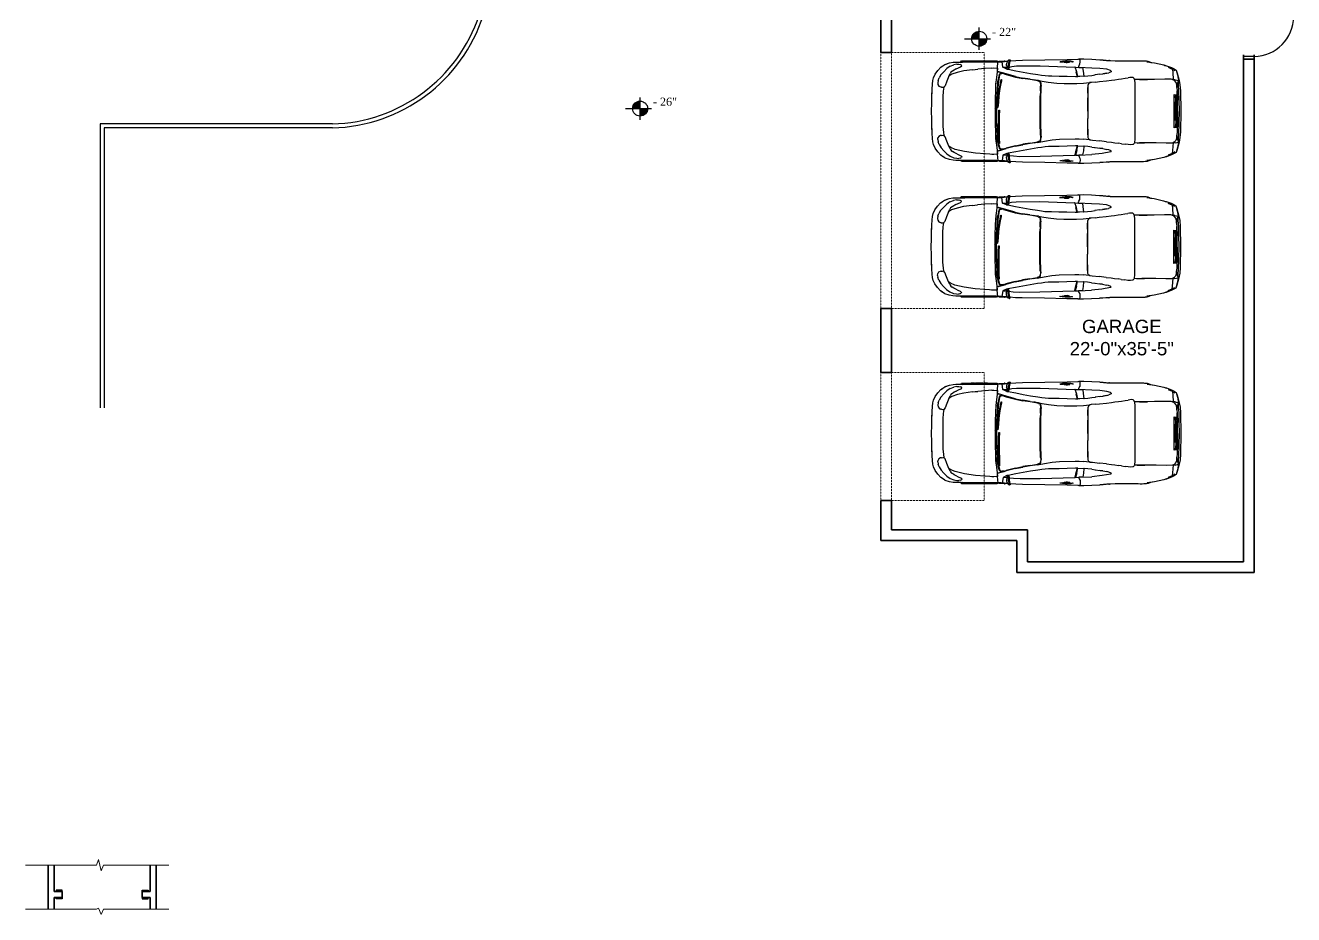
# Model space of a CAD drawing. Header units: inches. Extents: x 0 to 22102, y -19958 to 0.
# Drawn here: x 12099 to 13050, y -11202 to -10535 of the extents above; entities that cross this region are included whole.
import ezdxf

# ---------------------------------------------------------------- set-up
doc = ezdxf.new("R2010")
doc.units = ezdxf.units.IN
doc.header["$MEASUREMENT"] = 0
doc.linetypes.add('HIDDEN2', pattern=[0.1875, 0.125, -0.0625])
for name, color, linetype in [('DOOR-INT', 2, 'Continuous'), ('ELEVATION NOTES', 1, 'Continuous'), ('FURNITURE', 8, 'Continuous'), ('TEXTL', 3, 'Continuous')]:
    doc.layers.add(name, color=color, linetype=linetype)
doc.layers.add('Furniture_ Exterior', color=7, linetype='Continuous', lineweight=25, true_color=0x05ffff)
doc.layers.add('wall view line', color=210, linetype='Continuous', lineweight=13)
doc.layers.add('WALL-EXT', color=6, linetype='Continuous', lineweight=35)
doc.styles.add('TITLE-1', font='BOOKOS.TTF', dxfattribs={"height": 5})

# ---------------------------------------------------------------- blocks, each defined once
blk = doc.blocks.new('Economy Car')
at = {"layer": 'FURNITURE'}
for p, q in [((-29.25, 169.7), (-28.23, 170.69)), ((-27.96, 170.91), (-27.25, 172.54)), ((-27.51, 172.12), (-27.65, 171.77)), ((-15.89, 174), (-17.6, 173.88)), ((-15.68, 174.02), (-13.75, 174.15)), ((-15.68, 174.02), (-15.47, 174.02)), ((-7.48, 174.34), (-13.75, 174.15)), ((-13.57, 174.15), (-7.38, 174.34)), ((-0.08, 174.42), (-7.48, 174.34)), ((5.46, 172.87), (-5.53, 172.87)), ((7.39, 174.34), (13.58, 174.15)), ((13.76, 174.15), (13.75, 174.15)), ((17.6, 173.88), (15.93, 174)), ((15.95, 173.98), (16.16, 173.98)), ((21.09, 172.82), (20.58, 175.14)), ((27.25, 172.54), (28, 170.88)), ((29.25, 169.7), (28.23, 170.69)), ((-32.8, 155.07), (-33.22, 153.75)), ((-32.8, 155.07), (-32.69, 155.46)), ((-21.13, 153.07), (-21.24, 147.56)), ((-21.13, 153.07), (-21.13, 153.08)), ((33.22, 153.75), (32.81, 155.05)), ((33.51, 152.66), (33.52, 152.61)), ((-33.78, 130.28), (-33.78, 145.11)), ((-33.74, 151.67), (-33.7, 151.69)), ((-33.74, 151.04), (-33.74, 151.24)), ((-33.69, 151.83), (-33.69, 151.88)), ((-21.24, 147.55), (-21.24, 147.56)), ((21.28, 145.9), (21.16, 151.14)), ((33.78, 145.11), (33.78, 130.28)), ((-22.07, 137.37), (-22.35, 139.47)), ((-21.7, 134.77), (-22.07, 137.37)), ((-22.07, 137.37), (-22.07, 137.37)), ((-21.19, 144), (-18.35, 144.08)), ((-18.35, 144.08), (18.35, 144.08)), ((18.35, 144.08), (21.19, 144)), ((21.71, 134.77), (22.07, 137.37)), ((22.36, 139.47), (22.07, 137.37)), ((20.38, 124.11), (20.78, 127.61)), ((21.71, 134.77), (21.37, 132.51)), ((-25.51, 124.23), (-25.76, 125.75)), ((-25.01, 121.54), (-25.53, 124.38)), ((-25.51, 124.23), (-25, 121.42)), ((-24.71, 119.36), (-25, 121.42)), ((-24.72, 119.46), (-24.25, 116.05)), ((20.38, 124.11), (19.82, 119.17)), ((25, 121.42), (24.71, 119.36)), ((25, 121.42), (25.51, 124.23)), ((25.76, 125.75), (25.51, 124.23)), ((33.97, 125.73), (33.87, 126.17)), ((-28.89, 113.7), (-29.31, 104.54)), ((-23.96, 113.68), (-24.27, 116.15)), ((-24.21, 115.69), (-24.21, 115.68)), ((-19.3, 113.14), (-19.12, 111.97)), ((-18.71, 107.84), (-19.12, 111.97)), ((-15.85, 110.72), (-11.97, 110.82)), ((-11.98, 110.82), (-8.99, 110.87)), ((-8.99, 110.87), (0, 110.91)), ((-0.01, 110.91), (4.77, 110.9)), ((11.97, 110.82), (15.85, 110.72)), ((19.12, 111.97), (18.71, 107.84)), ((19.14, 112.57), (19.12, 111.97)), ((23.96, 113.68), (24.27, 116.15)), ((24.21, 115.68), (24.21, 115.69)), ((29.31, 104.56), (28.89, 113.69)), ((-34.75, 103.99), (-34.77, 104.26)), ((-29.49, 101.94), (-29.31, 104.54)), ((-29.31, 104.55), (-29.18, 107.16)), ((-26.48, 102.54), (-26.09, 102.65)), ((-23.17, 103.44), (-26.09, 102.65)), ((26.09, 102.65), (23.17, 103.44)), ((29.19, 101.77), (26.09, 102.65)), ((29.42, 101.98), (29.4, 101.61)), ((34.77, 104.26), (34.75, 103.99)), ((-33.32, 98.85), (-33.12, 99.89)), ((-33.14, 100.15), (-33.17, 100.62)), ((-33.12, 99.89), (-33.12, 98.85)), ((-33.06, 92.03), (-33.08, 93.64)), ((-32.92, 97.88), (-32.81, 97.76)), ((-32.78, 94.29), (-32.77, 94.31)), ((32.77, 94.31), (32.78, 94.29)), ((32.81, 97.76), (32.92, 97.88)), ((32.86, 94.22), (32.86, 94.25)), ((32.94, 97.89), (32.94, 97.94)), ((33.06, 93.67), (33.04, 92.93)), ((33.11, 98.38), (33.11, 96.87)), ((-33.06, 91.15), (-33.06, 92.03)), ((-20.22, 76.5), (-20.47, 75.83)), ((-20.22, 76.5), (-19.76, 77.14)), ((-20.15, 75.81), (-19.93, 76.4)), ((-19.53, 76.97), (-19.93, 76.4)), ((-19.32, 77.44), (-19.76, 77.14)), ((-13.54, 77.16), (-10.63, 77.1)), ((-13.45, 77.42), (-10.29, 77.33)), ((-10.63, 77.1), (-10.36, 77.07)), ((10.29, 77.34), (13.45, 77.42)), ((15.96, 77.29), (13.54, 77.16)), ((19.24, 77.2), (18.89, 77.33)), ((19.35, 77.45), (18.93, 77.59)), ((19.24, 77.2), (19.6, 76.97)), ((20.04, 76.41), (19.6, 76.97)), ((20.28, 75.82), (20.04, 76.41)), ((-21.45, 69.83), (-22.22, 64.64)), ((-21.13, 69.85), (-21.9, 64.65)), ((-21.45, 69.83), (-20.72, 75.17)), ((-20.76, 72.52), (-21.13, 69.85)), ((20.28, 75.82), (20.41, 75.17)), ((21.32, 69.9), (22.11, 64.68)), ((-23.21, 59.48), (-24.93, 52.9)), ((-23.21, 59.48), (-22.22, 64.64)), ((23.11, 59.55), (22.11, 64.68)), ((23.43, 59.55), (22.44, 64.67)), ((23.11, 59.55), (24.71, 52.93)), ((23.43, 59.55), (25.03, 52.93)), ((-33.1, 54.99), (-33.77, 55.12)), ((-33.73, 55.26), (-33.07, 55.13)), ((-33.57, 51.37), (-33.6, 51.62)), ((-33.45, 52.65), (-33.51, 53.99)), ((-33.41, 51.93), (-33.46, 52.4)), ((-33.2, 55.54), (-32.26, 55.35)), ((-31.37, 54.66), (-33.1, 54.99)), ((-33.07, 55.13), (-31.34, 54.8)), ((-30.17, 54.45), (-31.37, 54.66)), ((-31.34, 54.8), (-30.17, 54.59)), ((-29.82, 54.16), (-29.87, 53.63)), ((-29.52, 53.6), (-29.68, 53.63)), ((-29.32, 54.69), (-28.65, 54.58)), ((-28.59, 53.49), (-28.84, 53.51)), ((-28.36, 54.33), (-28.18, 54.3)), ((-25.03, 51.35), (-25.25, 49.76)), ((25.11, 51.38), (24.71, 52.93)), ((25.67, 49.37), (25.43, 51.37)), ((28.04, 54.41), (29.12, 54.97)), ((28.59, 53.49), (28.84, 53.51)), ((29.68, 53.63), (28.84, 53.51)), ((29.38, 50.66), (29.26, 53.57)), ((29.77, 53.63), (29.62, 53.63)), ((29.82, 54.16), (29.87, 53.63)), ((30.17, 54.59), (31.34, 54.8)), ((31.37, 54.66), (30.17, 54.45)), ((31.34, 54.8), (33.07, 55.13)), ((33.1, 54.99), (31.37, 54.66)), ((32.26, 55.35), (33.2, 55.54)), ((33.07, 55.13), (33.73, 55.26)), ((33.77, 55.12), (33.1, 54.99)), ((33.51, 53.99), (33.45, 52.65)), ((33.6, 51.62), (33.57, 51.37)), ((33.57, 51.37), (33.57, 51.37)), ((-33.76, 42.59), (-33.74, 42.61)), ((-33.74, 46.37), (-33.03, 46.74)), ((-33.74, 22.96), (-33.74, 44.69)), ((-33.07, 47.23), (-33.23, 47.23)), ((-33.17, 50.14), (-33.17, 50.41)), ((-33.03, 46.93), (-33.07, 47.23)), ((-32.97, 27.86), (-32.97, 46.11)), ((-28.81, 46.84), (-28.81, 46.68)), ((-28.81, 46.78), (-27.99, 46.78)), ((-26.62, 46.51), (-26.21, 48.24)), ((-26.61, 46.78), (-26.56, 46.78)), ((-25.3, 49.44), (-25.25, 49.76)), ((-25.19, 49.11), (-25.3, 49.44)), ((-24.48, 48.38), (-24.03, 48.07)), ((-24.23, 46.33), (-21.02, 45.78)), ((-21.53, 47.65), (-24.03, 48.07)), ((-21.53, 47.65), (-18.32, 47.23)), ((-18.35, 46.82), (-20.97, 47.16)), ((-12.14, 47.87), (-12.14, 47.87)), ((7.91, 46.39), (-5.15, 46.37)), ((-3.31, 45.55), (-3.36, 45.63)), ((-3.26, 45.95), (-3.24, 46.03)), ((-0.72, 45.41), (-0.79, 45.59)), ((-0.73, 47.8), (-0.73, 47.96)), ((-0.72, 45.41), (-0.72, 45.39)), ((13.86, 46.87), (7.91, 46.39)), ((7.91, 46.39), (14, 46.85)), ((9.08, 47.77), (9.02, 47.82)), ((9.08, 47.62), (9.07, 47.54)), ((9.3, 47.75), (10.55, 47.75)), ((10.55, 47.61), (10.17, 47.65)), ((18.32, 47.23), (15.44, 46.99)), ((17.98, 46.27), (17.92, 46.34)), ((19.61, 46.83), (20.21, 46.75)), ((20.4, 46.73), (20.49, 46.53)), ((20.48, 46.58), (20.58, 46.35)), ((26.24, 48.25), (26.62, 46.51)), ((26.56, 46.78), (26.61, 46.78)), ((27.99, 46.78), (28.81, 46.78)), ((28.81, 46.68), (28.81, 46.84)), ((33.01, 46.27), (32.97, 46.11)), ((32.97, 46.11), (32.97, 27.86)), ((33.17, 50.41), (33.17, 50.14)), ((-32.9, 21.87), (-32.86, 21.95)), ((-32.89, 21.02), (-32.9, 21.87)), ((-31.51, 19.35), (-31.28, 20.36)), ((-31.47, 17.89), (-31.51, 19.35)), ((-31.47, 17.89), (-31.06, 15.67)), ((-30.89, 21.22), (-31.28, 20.36)), ((-28.34, 17.53), (-29.12, 19.16)), ((-28.34, 17.53), (-27.55, 16)), ((29.12, 19.16), (28.34, 17.53)), ((29.8, 20.63), (29.12, 19.16)), ((30.38, 21.47), (29.8, 20.63)), ((30.38, 21.47), (30.89, 21.22)), ((31.28, 20.36), (30.89, 21.22)), ((31.28, 20.36), (31.51, 19.35)), ((32.86, 21.95), (32.9, 21.87)), ((-30.12, 13.16), (-31.06, 15.67)), ((-30.12, 13.16), (-28.47, 10.85)), ((-28.47, 10.85), (-26.43, 8.74)), ((-27.55, 16), (-26.84, 14.83)), ((-23.4, 12.2), (-25.17, 13.12)), ((-17.06, 9.61), (-16.07, 8.74)), ((17.06, 9.61), (16.07, 8.74)), ((20.1, 10.89), (17.06, 9.61)), ((23.4, 12.2), (20.1, 10.89)), ((23.15, 12.31), (23.15, 12.32)), ((25.17, 13.12), (23.4, 12.2)), ((26.43, 8.74), (28.47, 10.85)), ((26.43, 8.74), (26.43, 8.74)), ((28.47, 10.85), (30.12, 13.16)), ((30.12, 13.16), (31.06, 15.67)), ((31.06, 15.67), (31.06, 15.67)), ((-29.41, 6.58), (-29.62, 6.91)), ((-20.51, 4.63), (-22.3, 5.36)), ((-20.51, 4.63), (-19.01, 4.43)), ((-19.01, 4.43), (-17.86, 4.55)), ((-16.2, 7.13), (-16.34, 6.25)), ((-16.32, 6.4), (-16.34, 6.25)), ((16.2, 7.13), (16.34, 6.25)), ((19.01, 4.43), (17.86, 4.55)), ((19.01, 4.43), (20.51, 4.63)), ((22.3, 5.36), (20.51, 4.63))]:
    blk.add_line(p, q, dxfattribs=at)
for points in [[(-26.5, 173.81), (-25.52, 174.24), (-20.58, 175.67), (-17.6, 176.2), (-13.75, 176.48), (0, 176.76), (13.75, 176.48), (17.6, 176.2), (20.58, 175.67), (25.52, 174.24), (27.49, 173.39), (28.33, 171.96), (29.18, 170.07), (30.46, 166.54), (30.67, 165.41), (30.92, 164.67), (32.36, 158.08), (32.69, 155.46), (32.81, 155.05), (33.42, 153.32), (33.56, 152.85), (33.66, 152.22), (33.69, 151.88), (33.72, 151.43), (33.77, 150.43), (33.79, 149.28), (33.79, 148.02), (33.78, 146.63), (33.78, 145.11), (33.78, 130.28), (33.83, 126.89), (33.85, 126.56), (33.94, 126.56), (33.97, 125.73), (34.1, 123.85), (34.28, 121.62), (34.46, 119.41), (34.82, 113.73), (34.95, 108.03), (34.93, 104.61), (34.85, 104.1), (34.74, 103.73), (34.63, 96.15), (34.28, 80.27), (34.11, 64.59), (33.94, 59.81), (33.62, 55.63), (33.96, 55.69), (34.02, 55.7), (34.09, 55.7), (34.17, 55.68), (34.26, 55.66), (34.41, 55.55), (34.43, 55.53), (34.44, 55.5), (34.43, 55.38), (34.38, 55.13), (34.29, 54.85), (34.17, 54.62), (34, 54.41), (33.77, 54.18), (33.51, 53.99), (33.51, 53.05), (33.56, 52.26), (33.62, 51.84), (33.52, 48.46), (33.38, 47.85), (33.23, 47.23), (33.07, 47.23), (33.03, 46.93), (33.03, 46.69), (33.66, 46.37), (33.66, 21.27), (32.89, 20.89), (32.89, 17.31), (32.73, 15.39), (32.28, 12.65), (31.35, 9.68), (31.23, 9.38), (30.21, 7.81), (29.41, 6.58), (27.22, 4.33), (24.75, 2.59), (22.35, 1.4), (20.44, 0.86), (18.14, 0.63), (14.66, 0.41), (10.27, 0.23), (5.29, 0.07), (0, 0), (-5.29, 0.07), (-10.27, 0.23), (-14.66, 0.41), (-18.14, 0.63), (-20.44, 0.86), (-22.35, 1.4), (-24.75, 2.59), (-27.22, 4.33), (-29.41, 6.58), (-31.23, 9.38), (-32.28, 12.65), (-32.73, 15.39), (-32.89, 17.26), (-32.94, 20.87), (-33.74, 21.27), (-33.74, 44.69), (-33.74, 46.37), (-33.03, 46.74), (-33.03, 46.93), (-33.07, 47.23), (-33.23, 47.23), (-33.38, 47.85), (-33.52, 48.46), (-33.62, 51.84), (-33.56, 52.26), (-33.51, 53.05), (-33.51, 53.99), (-33.77, 54.18), (-34, 54.41), (-34.17, 54.62), (-34.29, 54.85), (-34.39, 55.13), (-34.43, 55.38), (-34.44, 55.5), (-34.41, 55.55), (-34.23, 55.67), (-34.09, 55.7), (-33.96, 55.69), (-33.62, 55.63), (-33.94, 59.81), (-34.11, 64.59), (-34.28, 80.27), (-34.63, 96.15), (-34.74, 103.73), (-34.85, 104.1), (-34.93, 104.61), (-34.95, 108.03), (-34.82, 113.73), (-34.46, 119.41), (-34.28, 121.62), (-34.1, 123.85), (-33.97, 125.73), (-33.94, 126.56), (-33.85, 126.56), (-33.83, 126.89), (-33.78, 146.63), (-33.79, 149.28), (-33.77, 150.43), (-33.72, 151.43), (-33.66, 152.22), (-33.56, 152.85), (-33.49, 153.08), (-33.42, 153.32), (-32.8, 155.07), (-32.69, 155.46), (-32.36, 158.08), (-30.92, 164.67), (-30.68, 165.38), (-30.46, 166.54), (-29.19, 170.07), (-28.37, 171.96), (-27.49, 173.39)], [(-6.98, 46.39), (-14.46, 46.88), (-18.32, 47.23)]]:
    blk.add_lwpolyline(points, close=True, dxfattribs=at)
for points in [[(-30.68, 165.38), (-30.46, 166.54), (-29.19, 170.07), (-28.37, 171.96), (-27.49, 173.39)], [(-29.37, 167.91), (-28.23, 170.69), (-27.96, 170.91)], [(-27.96, 170.91), (-25.85, 171.11), (-21.25, 171.36)], [(-27.49, 173.39), (-25.52, 174.24), (-20.58, 175.67), (-17.6, 176.2), (-13.75, 176.48), (0, 176.76), (13.75, 176.48), (17.6, 176.2), (20.58, 175.67), (25.52, 174.24), (27.49, 173.39)], [(-27.49, 173.39), (-24.24, 174.42), (-20.58, 175.14)], [(-17.6, 173.88), (-19.13, 173.4), (-20.58, 172.23), (-21.41, 169.91)], [(-21.09, 172.82), (-21.41, 169.91), (-21.41, 165.34), (-21.29, 158.12), (-21.13, 153.08)], [(-21.09, 172.82), (-20.58, 175.14), (-17.6, 173.88), (-16.64, 173.94), (-15.68, 174.02)], [(20.58, 175.14), (17.6, 175.22), (15.68, 175.36), (7.48, 175.68), (0, 175.76), (-7.48, 175.68), (-13.75, 175.49), (-17.6, 175.22), (-20.58, 175.14)], [(10.89, 173.49), (11.13, 171.96), (7.85, 172.05), (0, 172.12), (-7.85, 172.05), (-11.13, 171.96), (-10.88, 173.49)], [(-11.11, 171.96), (-10.88, 173.4), (-10.47, 173.7), (-10.27, 173.8), (-9.91, 173.87), (-9.66, 173.9), (-8.16, 174.01), (-7.45, 174.04), (-3.72, 174.1), (0, 174.14), (3.38, 174.1), (7.45, 174.04), (8.16, 174.02), (8.87, 173.97), (9.66, 173.9), (9.92, 173.87), (10.27, 173.8), (10.47, 173.7), (10.89, 173.4), (11.11, 171.96)], [(10.89, 173.49), (10.47, 173.79), (10.27, 173.88), (9.92, 173.96), (9.66, 173.99), (8.87, 174.06), (8.16, 174.11), (7.45, 174.13), (3.38, 174.19), (0, 174.23), (-3.72, 174.19), (-7.45, 174.13), (-8.16, 174.1), (-9.66, 173.99), (-9.91, 173.96), (-10.27, 173.88), (-10.47, 173.79), (-10.88, 173.49)], [(-5.89, 173.2), (-7.44, 173.18), (-8.11, 173.15), (-9.55, 173.05), (-9.74, 173.03), (-10.05, 172.97), (-10.23, 172.89), (-10.64, 172.6), (-10.74, 171.97)], [(-6, 172.06), (-6, 173.14), (-5.84, 173.23), (-5.53, 173.25), (5.46, 173.25), (5.76, 173.23), (5.91, 173.14), (5.91, 172.07)], [(5.46, 172.07), (5.46, 173.14), (-5.53, 173.14), (-5.53, 172.07)], [(-3.25, 173.25), (0, 173.28), (2.95, 173.25)], [(0.12, 174.42), (7.48, 174.34), (13.75, 174.15)], [(5.8, 173.21), (7.44, 173.18), (8.12, 173.16), (8.78, 173.11), (9.74, 173.03)], [(10.74, 171.97), (10.64, 172.6), (10.23, 172.89), (10.05, 172.97), (9.74, 173.03)], [(13.75, 174.15), (15.68, 174.02), (16.16, 173.98)], [(16.16, 173.98), (16.64, 173.94), (17.6, 173.88), (20.58, 175.14)], [(17.6, 173.88), (19.49, 173.23), (20.77, 172.15), (21.27, 170.86)], [(20.58, 175.14), (24.24, 174.42), (27.49, 173.39), (29.25, 169.7)], [(28, 170.88), (26.25, 171.15), (21.02, 171.51)], [(21.09, 172.82), (21.27, 170.86), (21.35, 166.3), (21.19, 159.32), (21.1, 154.75), (21.16, 151.14)], [(27.49, 173.39), (28.33, 171.96), (29.18, 170.07), (30.46, 166.54), (30.67, 165.41)], [(28, 170.88), (28.23, 170.69), (29.37, 167.91)], [(29.25, 169.7), (30.25, 166.64), (30.92, 164.67), (32.36, 158.08), (33.04, 152.79)], [(-33.04, 152.79), (-32.36, 158.08), (-30.92, 164.67), (-30.25, 166.64)], [(-33.69, 151.88), (-33.68, 152.03), (-33.66, 152.22), (-33.56, 152.85), (-33.42, 153.32), (-32.8, 155.07)], [(-33.22, 153.75), (-33.07, 154.22), (-32.8, 155.07)], [(-21.24, 147.55), (-21.19, 149.28), (-21.16, 151.14), (-21.13, 153.08)], [(32.69, 155.46), (32.8, 155.07), (33.07, 154.22), (33.23, 153.74), (33.51, 152.66)], [(32.8, 155.07), (33.42, 153.32), (33.56, 152.85), (33.66, 152.22), (33.69, 151.88)], [(-33.78, 145.11), (-33.78, 146.63), (-33.79, 148.02), (-33.79, 149.28), (-33.77, 150.43), (-33.72, 151.43), (-33.69, 151.83)], [(-21.24, 147.55), (-21.19, 144), (-21.91, 143.59), (-22.49, 142.95), (-22.66, 141.89), (-22.51, 140.63), (-22.35, 139.47)], [(21.16, 151.14), (21.19, 149.28), (21.24, 147.55), (21.28, 145.9)], [(21.28, 145.9), (21.19, 144), (21.66, 143.72), (22.24, 142.92), (22.31, 142.68), (22.44, 141.2), (22.36, 139.47)], [(33.52, 152.61), (33.69, 151.88), (33.69, 151.83)], [(33.69, 151.83), (33.72, 151.43), (33.77, 150.43), (33.79, 149.28), (33.79, 148.02), (33.78, 146.63), (33.78, 145.11)], [(-33.78, 138.4), (-33.78, 139.12), (-33.78, 139.84)], [(-34.3, 119.41), (-33.97, 124.19), (-33.83, 126.89), (-33.78, 130.28)], [(-26.86, 127.48), (-27.34, 126.87), (-28.09, 124.27), (-28.66, 119.42), (-28.89, 113.7)], [(-26.86, 127.48), (-26.82, 127.5), (-26.71, 127.48), (-26.64, 127.47), (-26.53, 127.45), (-26.43, 127.4), (-25.76, 125.75)], [(-19.54, 116.26), (-19.82, 119.17), (-20.38, 124.11), (-20.77, 127.61), (-21.06, 130.03), (-21.36, 132.51), (-21.7, 134.77)], [(20.77, 127.55), (21.06, 130.03), (21.37, 132.51)], [(26.86, 127.48), (26.82, 127.5), (26.71, 127.48), (26.64, 127.47), (26.53, 127.45), (26.43, 127.4), (25.76, 125.75)], [(26.86, 127.48), (27.21, 127.2), (28.2, 121.04), (28.89, 113.69)], [(33.78, 130.28), (33.83, 126.89), (33.97, 124.19), (34.3, 119.41)], [(-34.74, 103.73), (-34.85, 104.1), (-34.93, 104.61), (-34.95, 108.03), (-34.82, 113.73), (-34.46, 119.41), (-34.28, 121.62), (-34.1, 123.85), (-33.97, 125.73)], [(-33.87, 126.17), (-33.97, 125.73), (-33.94, 126.56), (-33.85, 126.56)], [(15.85, 110.72), (17.63, 110.89), (18.51, 111.39), (19.14, 112.57), (19.28, 114.15), (19.82, 119.17)], [(24.25, 116.05), (24.72, 119.46), (25.01, 121.54), (25.53, 124.38)], [(33.85, 126.56), (33.94, 126.56), (33.97, 125.73)], [(33.97, 125.73), (34.1, 123.85), (34.28, 121.62), (34.46, 119.41), (34.82, 113.73), (34.95, 108.03), (34.93, 104.61), (34.85, 104.1), (34.74, 103.73)], [(-23.41, 108.03), (-23.58, 110.85), (-23.96, 113.68)], [(-19.54, 116.26), (-19.3, 113.14), (-18.87, 111.96), (-18.23, 111.26), (-17.25, 110.75), (-15.85, 110.72)], [(-11.98, 110.82), (-14.38, 110.76), (-15.84, 110.72)], [(-0.01, 110.91), (-4.77, 110.9), (-8.98, 110.87)], [(15.85, 110.72), (14.38, 110.76), (11.97, 110.82), (4.77, 110.9)], [(11.97, 110.82), (8.99, 110.87), (4.77, 110.9)], [(23.96, 113.68), (23.58, 110.85), (23.41, 108.03)], [(-29.33, 104.26), (-30.68, 104.62), (-31.64, 105.26), (-32.83, 105.37), (-34.01, 105.29), (-34.61, 105.14), (-34.93, 104.61)], [(-33.62, 55.63), (-33.94, 59.81), (-34.11, 64.59), (-34.28, 80.27), (-34.63, 96.15), (-34.75, 103.99)], [(-29.56, 55.08), (-29.99, 56.99), (-30.26, 60.14), (-30.36, 76.91), (-29.49, 101.62), (-29.19, 101.77)], [(-28.04, 54.41), (-29.12, 54.97), (-29.26, 55.09), (-29.56, 55.08), (-29.31, 54.94), (-28.06, 54.27), (-27.08, 59.78), (-26.17, 65.01), (-25.26, 70.06), (-24.55, 75.42), (-24.15, 78.08), (-23.79, 80.66), (-23.66, 83.03), (-23.61, 85.33), (-23.55, 90.5), (-23.39, 96.17), (-23.17, 102.02), (-23.17, 103.76), (-26.26, 102.93)], [(-26.26, 102.93), (-29.49, 101.94), (-29.49, 101.62)], [(-29.19, 101.77), (-26.59, 102.51), (-26.48, 102.54)], [(-29.18, 107.16), (-26.83, 107.6), (-23.41, 108.03), (-23.2, 105.18), (-23.17, 103.76)], [(-23.41, 108.04), (-23.41, 108.03), (-23.45, 108.27)], [(-20.72, 75.17), (-20.09, 78.39), (-19.35, 82.8), (-18.76, 88.93), (-18.51, 94.12), (-18.56, 102.93), (-18.71, 107.84)], [(20.87, 75.19), (19.97, 80.08), (19.08, 85.52), (18.64, 90.71), (18.44, 101.74), (18.49, 104.76), (18.71, 107.84)], [(23.17, 103.76), (23.41, 108.03), (26.52, 107.69), (29.18, 107.17)], [(26.26, 102.93), (23.17, 103.76), (23.17, 102.02), (23.39, 96.17), (23.55, 90.5), (23.61, 85.33), (23.66, 83.03), (23.79, 80.66), (24.15, 78.08), (24.55, 75.42), (25.26, 70.06), (26.17, 65.01), (27.08, 59.78), (28.06, 54.27)], [(23.45, 108.27), (23.41, 108.03), (23.41, 108.04)], [(26.26, 102.93), (29.42, 101.98), (29.31, 104.54)], [(29.18, 107.17), (29.18, 107.16), (29.31, 104.54)], [(29.55, 54.75), (29.56, 55.08), (29.94, 58.13), (30.21, 62.72), (30.1, 76.95), (29.4, 101.61), (29.19, 101.77)], [(29.32, 104.29), (30.42, 104.64), (31.35, 105.28), (32.63, 105.48), (33.99, 105.26), (34.59, 105.04), (34.93, 104.61)], [(34.75, 103.99), (34.63, 96.15), (34.28, 80.27), (34.11, 64.59), (33.94, 59.81), (33.62, 55.63)], [(-33.13, 90.93), (-33.48, 92.91), (-33.59, 94.89), (-33.64, 96.88), (-33.64, 98.87), (-33.28, 100.66)], [(-33.52, 96.87), (-33.47, 94.89), (-33.36, 92.9), (-33.05, 91.13)], [(-33.1, 98.38), (-33.05, 94.89), (-32.99, 93.87)], [(-32.97, 97.92), (-32.97, 97.9), (-33.05, 94.89), (-32.95, 93.98)], [(-32.84, 94.06), (-32.7, 94.54), (-32.63, 95.48), (-32.56, 96.29), (-32.71, 97.4), (-32.86, 97.93)], [(32.86, 97.93), (32.71, 97.4), (32.56, 96.29), (32.63, 95.48), (32.7, 94.54), (32.84, 94.06)], [(32.86, 94.25), (32.89, 94.89), (32.94, 96.87), (32.94, 97.86)], [(32.99, 93.74), (33.06, 94.89), (33.11, 96.87)], [(33.05, 91.38), (33.03, 92.12), (33.16, 92.9), (33.27, 94.89), (33.32, 96.87), (33.32, 98.85), (33.11, 99.93)], [(33.12, 98.85), (33.12, 99.53), (33.11, 99.91)], [(33.33, 100.42), (33.64, 98.87), (33.64, 96.88), (33.59, 94.89), (33.48, 92.91), (33.13, 90.93)], [(-19.53, 76.97), (-19.21, 77.19), (-18.89, 77.32)], [(-17.31, 77.64), (-18.46, 77.64), (-19.32, 77.44)], [(-13.54, 77.16), (-16.2, 77.33), (-17.84, 77.39), (-18.89, 77.32)], [(-13.45, 77.42), (-17.31, 77.64), (-15.85, 77.55), (-13.45, 77.42)], [(13.54, 77.16), (10.36, 77.07), (5.55, 77.01), (0, 76.98), (-5.55, 77.01), (-10.36, 77.07)], [(10.29, 77.34), (0, 77.24), (-10.29, 77.33), (-5.52, 77.27), (0, 77.24), (5.52, 77.27), (10.29, 77.34)], [(18.93, 77.59), (17.31, 77.65), (13.45, 77.42), (15.85, 77.55), (17.31, 77.65)], [(15.96, 77.29), (17.36, 77.36), (18.89, 77.33)], [(20.32, 76.51), (19.82, 77.15), (19.35, 77.45)], [(20.32, 76.51), (20.6, 75.85), (20.73, 75.17), (21.26, 72.53)], [(-20.47, 75.83), (-20.58, 75.14), (-21.08, 72.5)], [(-20.15, 75.81), (-20.26, 75.15), (-20.76, 72.52)], [(21.32, 69.9), (20.94, 72.54), (20.41, 75.17)], [(20.87, 75.19), (21.65, 69.88), (22.44, 64.67)], [(-25.03, 51.35), (-24.61, 52.89), (-22.89, 59.48), (-21.9, 64.65)], [(-34.17, 54.62), (-34.29, 54.85), (-34.39, 55.13), (-34.43, 55.38), (-34.44, 55.5), (-34.43, 55.53), (-34.41, 55.55), (-34.26, 55.66), (-34.23, 55.67), (-34.17, 55.68), (-34.09, 55.7), (-34.02, 55.7), (-33.96, 55.69), (-33.81, 55.66), (-33.55, 55.61), (-33.2, 55.54)], [(-33.77, 55.12), (-33.96, 55.16), (-34.08, 55.18), (-34.15, 55.21), (-34.22, 55.23), (-34.28, 55.25), (-34.35, 55.29), (-34.39, 55.32), (-34.41, 55.35), (-34.43, 55.38)], [(-34.3, 55.56), (-34.29, 55.48), (-34.28, 55.46), (-34.26, 55.43), (-34.23, 55.4), (-34.15, 55.37)], [(-29.3, 53.63), (-29.77, 53.63), (-29.9, 53.59), (-30.29, 53.32), (-30.49, 53.25), (-30.72, 53.2), (-31.09, 53.25), (-32.11, 53.47), (-32.65, 53.63), (-33.12, 53.82), (-33.49, 53.97), (-33.77, 54.18), (-34, 54.41), (-34.17, 54.62)], [(-34.08, 55.34), (-34.04, 55.32), (-33.99, 55.31), (-33.9, 55.29), (-33.73, 55.26)], [(-33.62, 51.84), (-33.56, 52.26), (-33.51, 53.05), (-33.51, 53.99)], [(-33.23, 47.23), (-33.38, 47.85), (-33.52, 48.46), (-33.62, 51.84), (-33.6, 51.63)], [(-33.17, 50.41), (-33.27, 51.76), (-33.47, 53.96)], [(-33.41, 51.93), (-33.44, 52.18), (-33.46, 52.4), (-33.45, 52.65)], [(-28.17, 53.45), (-29.37, 50.53), (-33.17, 50.14)], [(-24.93, 52.9), (-26.64, 46.68), (-28.81, 46.84), (-33.03, 46.93)], [(-32.26, 55.35), (-31.04, 55.08), (-30.15, 54.94), (-30.03, 54.88), (-29.68, 54.67)], [(-29.95, 54.55), (-29.89, 54.55), (-29.83, 54.56), (-29.78, 54.56), (-29.74, 54.58), (-29.71, 54.59), (-29.69, 54.62), (-29.68, 54.67), (-29.57, 54.52), (-29.59, 54.47), (-29.61, 54.44), (-29.64, 54.42), (-29.68, 54.41), (-29.74, 54.4), (-29.8, 54.4), (-29.84, 54.4), (-29.91, 54.4), (-30.01, 54.42), (-30.17, 54.45)], [(-30.17, 54.59), (-30.01, 54.56), (-29.95, 54.56)], [(-29.85, 54.78), (-29.48, 54.72), (-29.32, 54.65)], [(-29.69, 53.76), (-29.66, 53.87), (-29.64, 54.01), (-29.62, 54.17), (-29.59, 54.34), (-29.59, 54.39), (-29.57, 54.52), (-28.08, 54.28)], [(-29.37, 50.53), (-29.52, 53.66), (-28.17, 53.45), (-28.06, 54.27)], [(-25.35, 51.35), (-25.63, 49.33), (-25.48, 48.87), (-25.27, 48.61), (-25.07, 48.34), (-24.61, 48)], [(25.11, 51.38), (25.29, 49.8), (25.33, 49.48), (25.21, 49.17), (25.04, 48.96), (24.85, 48.71)], [(33.6, 51.63), (33.62, 51.84), (33.52, 48.62), (33.52, 48.46), (33.38, 47.85), (33.23, 47.24), (28.81, 46.84), (26.64, 46.68), (25.03, 52.93)], [(29.12, 54.97), (29.26, 55.09), (29.56, 55.08), (29.31, 54.94), (28.06, 54.27)], [(28.06, 54.27), (28.21, 53.44), (28.59, 53.49)], [(28.15, 54.29), (29.57, 54.52), (29.67, 54.67), (30.03, 54.88), (30.14, 54.94), (31.04, 55.08), (32.26, 55.35)], [(28.21, 53.44), (29.38, 50.66), (33.17, 50.14)], [(29.55, 54.75), (29.32, 54.65), (28.72, 54.46)], [(29.48, 54.72), (29.64, 54.74), (29.85, 54.78)], [(30.17, 54.45), (30.01, 54.42), (29.91, 54.4), (29.84, 54.4), (29.8, 54.4), (29.74, 54.4), (29.68, 54.41), (29.64, 54.42), (29.61, 54.44), (29.59, 54.47), (29.57, 54.52), (29.59, 54.34), (29.62, 54.17), (29.64, 54.01), (29.66, 53.87), (29.69, 53.76)], [(29.95, 54.55), (29.89, 54.55), (29.83, 54.56), (29.78, 54.56), (29.74, 54.58), (29.71, 54.59), (29.69, 54.62), (29.67, 54.67)], [(34.17, 54.62), (34, 54.41), (33.77, 54.18), (33.52, 54), (33.49, 53.97), (33.12, 53.82), (32.65, 53.63), (32.1, 53.47), (31.09, 53.25), (30.72, 53.2), (30.49, 53.25), (30.29, 53.32), (29.9, 53.59), (29.77, 53.63)], [(29.95, 54.56), (30.01, 54.56), (30.17, 54.59)], [(33.47, 53.96), (33.27, 51.76), (33.17, 50.41)], [(33.2, 55.54), (33.52, 55.61), (33.55, 55.61), (33.81, 55.66), (33.96, 55.69), (34.02, 55.7), (34.09, 55.7), (34.17, 55.68), (34.23, 55.67), (34.26, 55.66), (34.41, 55.55), (34.43, 55.53), (34.44, 55.5), (34.43, 55.38)], [(33.45, 52.65), (33.46, 52.4), (33.41, 51.93)], [(33.41, 51.93), (33.44, 52.18), (33.46, 52.4)], [(33.51, 53.99), (33.51, 53.05), (33.56, 52.26), (33.62, 51.84)], [(33.73, 55.26), (33.9, 55.29), (33.99, 55.31), (34.04, 55.32), (34.08, 55.34)], [(33.77, 55.12), (33.96, 55.16), (34.08, 55.18), (34.15, 55.21), (34.22, 55.23), (34.28, 55.25), (34.35, 55.29), (34.39, 55.32), (34.41, 55.35), (34.43, 55.38), (34.38, 55.13), (34.29, 54.85), (34.17, 54.62)], [(34.15, 55.37), (34.23, 55.4), (34.26, 55.43), (34.28, 55.46), (34.29, 55.48), (34.3, 55.56)], [(-33.74, 25.04), (-33.76, 25.05), (-33.76, 42.59)], [(-32.97, 46.11), (-33.01, 46.27), (-33.11, 49.43), (-33.17, 50.14)], [(-28.89, 42.7), (-28.97, 44.06), (-28.81, 46.68), (-28.53, 46.65), (-24.23, 46.33)], [(-28.89, 42.7), (-28.61, 38.02), (-28.15, 32.84)], [(-24.48, 48.38), (-24.85, 48.66), (-25.02, 48.89), (-25.19, 49.11)], [(-24.61, 48), (-23.7, 47.66), (-20.97, 47.16)], [(-24.03, 48.07), (-22.8, 47.85), (-21.53, 47.65)], [(-12.18, 47.72), (-13.81, 47.94), (-17.51, 48.62), (-21.21, 49.35), (-21.18, 49.5), (-21.18, 49.55), (-21.16, 49.61), (-21.16, 49.64), (-20.51, 49.51)], [(-21.18, 49.5), (-17.49, 48.77), (-13.79, 48.09), (-12.11, 47.87)], [(-21.02, 45.78), (-18.38, 45.46), (-14.46, 45.3), (-7.89, 45.1), (0, 45.01), (7.89, 45.1), (14.46, 45.3), (18.37, 45.43), (21.03, 45.78)], [(-20.4, 49.49), (-17.46, 48.91), (-13.76, 48.22)], [(-18.35, 46.82), (-14.79, 46.5), (-8.33, 46.13), (-5.13, 46.01)], [(-13.76, 48.22), (-10.04, 47.73), (-6.29, 47.38), (-3.92, 47.18)], [(-12.03, 47.58), (-12.19, 47.71), (-12.16, 47.79)], [(-1.77, 45.03), (-1.8, 45.03), (-2.29, 45.32), (-3.31, 45.55), (-3.29, 45.61), (-7.6, 46.59), (-12.03, 47.58), (-12.09, 47.68), (-12.19, 47.71)], [(-12.12, 47.91), (-12.11, 47.95), (-11.7, 47.86)], [(-12.11, 47.95), (-12.05, 47.9), (-11.95, 47.82)], [(-9.81, 47.43), (-3.26, 45.95), (-3.21, 45.85), (-7.53, 46.83), (-11.95, 47.82), (-12.07, 47.76), (-12.1, 47.89), (-12.11, 47.95), (-12.07, 47.76), (-12.09, 47.68)], [(-2.56, 46.8), (-2.56, 46.78), (-2.56, 46.78), (-2.54, 46.93), (-6.32, 47.25), (-10.06, 47.6), (-11.51, 47.79), (-11.04, 47.69), (-10.08, 47.48)], [(-2.56, 46.78), (-6.34, 47.1), (-9.72, 47.41), (-9.73, 47.41)], [(-3.92, 47.18), (-2.53, 46.99), (-2.53, 46.97), (-2.54, 46.93)], [(-3.24, 46.03), (8.29, 46.03), (16.46, 46.53)], [(-3.19, 45.95), (-3.24, 46.03), (-2.22, 45.79), (-2.19, 45.81)], [(-3.21, 45.85), (-3.19, 45.95), (-2.17, 45.71), (-1.57, 45.75), (-0.79, 45.57)], [(-1.48, 45.8), (-0.79, 45.6), (-0.79, 45.57), (-0.72, 45.39), (-0.7, 45.22), (-0.74, 45.08), (-0.75, 45.07)], [(8.97, 47.6), (6.79, 47.6), (3.03, 47.67), (-0.73, 47.8), (-0.74, 47.94), (-0.73, 48.09), (3.03, 47.96), (6.79, 47.89), (10.55, 47.88)], [(9.04, 47.75), (9.04, 47.75), (6.79, 47.76), (3.03, 47.83), (-0.73, 47.96), (-0.73, 48.09)], [(9.14, 47.45), (9.07, 47.54), (8.97, 47.58), (8.99, 47.66)], [(18.07, 46.67), (19.11, 46.54), (19.7, 46.63), (20.49, 46.53), (20.58, 46.35), (20.61, 46.19), (20.58, 46.04), (20.48, 45.92), (20.33, 45.8), (19.53, 45.9), (19.02, 46.14), (17.98, 46.27), (18.01, 46.33), (13.63, 46.9), (9.14, 47.45), (8.97, 47.58)], [(9.08, 47.77), (9.19, 47.69), (9.08, 47.62), (9.04, 47.75), (9.02, 47.82), (9.54, 47.75)], [(9.19, 47.69), (13.69, 47.14), (18.06, 46.58)], [(10.55, 47.88), (18.07, 48.04), (21.63, 48.07), (21.63, 47.93)], [(10.55, 47.75), (18.07, 47.91), (21.63, 47.93), (21.62, 47.78), (18.07, 47.75), (10.65, 47.6)], [(18.01, 46.75), (18.07, 46.67), (18.06, 46.58), (18, 46.67), (10.73, 47.6)], [(22.18, 47.75), (20.94, 47.57), (15.55, 46.98)], [(18, 46.67), (18.01, 46.75), (19.05, 46.61), (19.43, 46.82)], [(23.18, 47.5), (20.97, 47.16), (18.35, 46.82)], [(21.03, 45.78), (24.22, 46.33), (28.53, 46.65), (28.81, 46.68), (28.97, 44.06), (28.89, 42.7), (28.8, 41.24), (28.58, 38.08)], [(24.85, 48.71), (24.47, 48.4), (24.02, 48.07), (23.12, 47.9), (22.18, 47.75), (24.02, 48.07)], [(23.18, 47.5), (23.9, 47.66), (24.61, 48.02)], [(24.61, 48.02), (25.07, 48.39), (25.29, 48.67), (25.49, 48.93), (25.67, 49.37)], [(33.03, 46.69), (33.66, 46.37), (33.66, 21.27), (33.52, 21.21), (32.89, 20.89)], [(33.17, 50.14), (33.11, 49.43), (33.01, 46.27)], [(33.23, 47.23), (33.07, 47.23), (33.03, 46.93)], [(33.66, 42.61), (33.67, 42.59), (33.67, 25.05), (33.66, 25.04)], [(-33.76, 32.12), (-33.77, 32.26), (-33.78, 33.82), (-33.77, 35.38), (-33.76, 35.52)], [(-33.76, 32.46), (-33.77, 32.57), (-33.78, 33.82), (-33.77, 35.07), (-33.76, 35.18)], [(-33.77, 38.41), (-33.77, 39.43), (-33.76, 39.79)], [(-33.76, 37.31), (-33.77, 37.42), (-33.77, 38.32), (-33.76, 38.61)], [(-33.76, 35.75), (-33.77, 35.82), (-33.77, 36.32), (-33.76, 36.48)], [(-33.76, 33.67), (-33.77, 33.82), (-33.76, 33.97)], [(28.58, 38.08), (28.12, 31.22), (27, 23.29), (25.52, 16.68), (24.28, 13.58), (23.4, 12.2)], [(33.67, 39.79), (33.69, 39.43), (33.68, 38.41)], [(33.67, 38.61), (33.69, 38.32), (33.68, 37.42), (33.67, 37.31)], [(33.67, 36.48), (33.69, 36.32), (33.68, 35.82), (33.67, 35.75)], [(33.67, 35.52), (33.68, 35.38), (33.7, 33.82), (33.68, 32.26), (33.67, 32.12)], [(33.67, 35.18), (33.68, 35.07), (33.7, 33.82), (33.68, 32.57), (33.67, 32.46)], [(33.67, 33.97), (33.69, 33.82), (33.67, 33.67)], [(-33.76, 31.16), (-33.77, 31.33), (-33.77, 31.82), (-33.76, 31.89)], [(-33.76, 29.03), (-33.77, 29.33), (-33.77, 30.22), (-33.76, 30.34)], [(-33.76, 27.85), (-33.77, 28.22), (-33.77, 29.23)], [(-32.86, 21.95), (-32.93, 23.83), (-32.95, 24.96), (-32.96, 26.29), (-32.97, 27.86)], [(-27.78, 29), (-27.97, 30.91), (-28.15, 32.84)], [(-27.78, 29), (-26.95, 22.79), (-26, 18.25), (-24.75, 14.39), (-23.4, 12.2)], [(32.97, 27.86), (32.96, 26.29), (32.95, 24.96), (32.93, 23.83), (32.86, 21.95)], [(33.67, 31.89), (33.68, 31.82), (33.69, 31.33), (33.67, 31.16)], [(33.67, 30.34), (33.68, 30.22), (33.69, 29.33), (33.67, 29.03)], [(33.68, 29.23), (33.69, 28.22), (33.67, 27.85)], [(-32.89, 20.87), (-32.94, 20.87), (-33.74, 21.27)], [(-31.35, 9.68), (-32.28, 12.65), (-32.73, 15.39), (-32.89, 17.26), (-32.89, 17.34), (-32.89, 18.5), (-32.89, 21.02)], [(-29.12, 19.16), (-29.8, 20.63), (-30.38, 21.47), (-30.89, 21.22)], [(28.34, 17.53), (27.55, 16), (26.84, 14.83)], [(31.06, 15.67), (31.47, 17.89), (31.51, 19.35)], [(32.89, 18.5), (32.89, 17.34), (32.89, 17.31), (32.73, 15.39), (32.28, 12.65), (31.35, 9.68)], [(32.9, 21.87), (32.89, 21.02), (32.89, 18.5)], [(-30.33, 8), (-31.23, 9.38), (-31.31, 9.57), (-31.35, 9.68)], [(-26.84, 14.83), (-26.05, 13.73), (-25.17, 13.12)], [(-26.43, 8.74), (-24.28, 6.52), (-22.3, 5.36)], [(-23.4, 12.2), (-20.1, 10.89), (-17.06, 9.61)], [(-16.2, 7.13), (-16.05, 8.02), (-16.07, 8.74), (-13.42, 8.22), (-9.7, 8.08), (-4.17, 7.91), (3.59, 7.91), (7.37, 7.95), (10.17, 8.05), (14.16, 8.39), (16.07, 8.74)], [(16.2, 7.13), (16.11, 8), (16.07, 8.74)], [(22.3, 5.36), (24.55, 6.8), (26.43, 8.74)], [(25.17, 13.12), (26.27, 13.85), (26.84, 14.83)], [(31.35, 9.68), (31.23, 9.38), (30.33, 8)], [(-29.62, 6.91), (-30.08, 7.62), (-30.21, 7.81), (-30.35, 8.03), (-30.31, 7.97)], [(29.41, 6.58), (27.22, 4.33), (24.75, 2.59), (22.35, 1.4), (20.44, 0.86), (18.14, 0.63), (14.66, 0.41), (12.46, 0.31), (10.27, 0.23), (5.29, 0.07), (0, 0), (-5.29, 0.07), (-10.27, 0.23), (-12.46, 0.31), (-14.66, 0.41), (-18.14, 0.63), (-20.44, 0.86), (-22.35, 1.4), (-24.75, 2.59), (-27.22, 4.33), (-29.41, 6.58)], [(-17.86, 4.55), (-16.85, 5.25), (-16.34, 6.25)], [(16.34, 6.25), (16.99, 5.04), (17.86, 4.55)], [(30.08, 7.62), (29.62, 6.91), (29.41, 6.58)], [(30.31, 7.97), (30.35, 8.03), (30.21, 7.81), (30.08, 7.62)]]:
    blk.add_lwpolyline(points, dxfattribs=at)
blk = doc.blocks.new('door_exterior')
at = {"layer": 'DOOR-INT'}
for p, q in [((3189.93, -429.3), (3187.93, -429.3)), ((3189.93, -437.3), (3187.93, -437.3)), ((3189.93, -437.3), (3189.93, -429.3)), ((3219.93, -466.8), (3219.93, -437.3)), ((3219.93, -437.3), (3221.93, -437.3)), ((3221.93, -437.3), (3221.93, -429.3)), ((3223.93, -429.3), (3221.93, -429.3)), ((3223.93, -437.3), (3221.93, -437.3)), ((3221.93, -437.3), (3221.93, -466.8)), ((3221.93, -466.8), (3219.93, -466.8))]:
    blk.add_line(p, q, dxfattribs=at)
blk.add_arc((3219.78, -436.94), 29.86, 180.68622, 270.27671, dxfattribs=at)
at = {"layer": 'WALL-EXT'}
for p, q in [((3187.93, -429.3), (3187.93, -437.3)), ((3187.93, -437.3), (3187.93, -429.3)), ((3223.93, -429.3), (3223.93, -437.3)), ((3223.93, -437.3), (3223.93, -429.3))]:
    blk.add_line(p, q, dxfattribs=at)

msp = doc.modelspace()

# ---------------------------------------------------------------- linework, layer by layer
at = {"layer": 'DOOR-INT'}
for points in [[(12126.64412, -11184.60843), (12126.64412, -11183.60843), (12122.14412, -11183.60843), (12122.14412, -11184.60843)], [(12126.64412, -11189.10843), (12126.64412, -11190.10843), (12122.14412, -11190.10843), (12122.14412, -11189.10843)], [(12186.64412, -11184.60843), (12186.64412, -11183.60843), (12191.14412, -11183.60843), (12191.14412, -11184.60843)], [(12186.64412, -11189.10843), (12186.64412, -11190.10843), (12191.14412, -11190.10843), (12191.14412, -11189.10843)]]:
    msp.add_lwpolyline(points, dxfattribs=at)
at = {"layer": 'ELEVATION NOTES'}
for p, q in [((12809.06684, -10545.18995), (12809.06684, -10542.7442)), ((12809.62794, -10545.18995), (12809.62794, -10541.82339)), ((12810.18903, -10545.18995), (12810.18903, -10541.18294)), ((12810.75012, -10545.18995), (12810.75012, -10540.7012)), ((12811.31122, -10545.18995), (12811.31122, -10540.33074)), ((12811.87231, -10545.18995), (12811.87231, -10540.04744)), ((12812.4334, -10545.18995), (12812.4334, -10539.83746)), ((12812.9945, -10545.18995), (12812.9945, -10539.69238)), ((12813.55559, -10545.18995), (12813.55559, -10539.60714)), ((12814.11669, -10553.60636), (12814.11669, -10536.77355)), ((12803.07632, -10545.18995), (12822.53309, -10545.18995)), ((12814.67778, -10545.18995), (12814.67778, -10550.77277)), ((12815.23887, -10545.18995), (12815.23887, -10550.68753)), ((12815.79997, -10545.18995), (12815.79997, -10550.54245)), ((12816.36106, -10545.18995), (12816.36106, -10550.33247)), ((12816.92215, -10545.18995), (12816.92215, -10550.04917)), ((12817.48325, -10545.18995), (12817.48325, -10549.6787)), ((12818.04434, -10545.18995), (12818.04434, -10549.19696)), ((12818.60544, -10545.18995), (12818.60544, -10548.55652)), ((12819.16653, -10545.18995), (12819.16653, -10547.63571)), ((12819.72762, -10545.18995), (12819.72762, -10545.19009)), ((12559.92794, -10605.95966), (12559.92794, -10589.12685)), ((12548.88757, -10597.54325), (12568.34434, -10597.54325)), ((12554.87809, -10597.54325), (12554.87809, -10595.0975)), ((12555.43919, -10597.54325), (12555.43919, -10594.17669)), ((12556.00028, -10597.54325), (12556.00028, -10593.53624)), ((12556.56137, -10597.54325), (12556.56137, -10593.0545)), ((12557.12247, -10597.54325), (12557.12247, -10592.68404)), ((12557.68356, -10597.54325), (12557.68356, -10592.40074)), ((12558.24465, -10597.54325), (12558.24465, -10592.19076)), ((12558.80575, -10597.54325), (12558.80575, -10592.04568)), ((12559.36684, -10597.54325), (12559.36684, -10591.96044)), ((12560.48903, -10597.54325), (12560.48903, -10603.12607)), ((12561.05012, -10597.54325), (12561.05012, -10603.04083)), ((12561.61122, -10597.54325), (12561.61122, -10602.89575)), ((12562.17231, -10597.54325), (12562.17231, -10602.68577)), ((12562.7334, -10597.54325), (12562.7334, -10602.40247)), ((12563.2945, -10597.54325), (12563.2945, -10602.032)), ((12563.85559, -10597.54325), (12563.85559, -10601.55026)), ((12564.41669, -10597.54325), (12564.41669, -10600.90982)), ((12564.97778, -10597.54325), (12564.97778, -10599.98901)), ((12565.53887, -10597.54325), (12565.53887, -10597.54339))]:
    msp.add_line(p, q, dxfattribs=at)
for centre in [(12814.11669, -10545.18995), (12559.92794, -10597.54325)]:
    msp.add_circle(centre, 5.61094, dxfattribs=at)
at = {"layer": 'TEXTL'}
for p, q in [((12329.25826, -10609.07592), (12155.18564, -10609.07592)), ((12155.18564, -10609.07592), (12155.18564, -10822.04784)), ((12329.25826, -10612.07592), (12158.18564, -10612.07592)), ((12158.18564, -10612.07592), (12158.18564, -10822.04784))]:
    msp.add_line(p, q, dxfattribs=at)
at = {"layer": 'TEXTL', "color": 6, "lineweight": 0}
for p, q in [((12152.42447, -11164.94896), (12153.85144, -11160.74042)), ((12153.85144, -11160.74042), (12155.88993, -11169.09623)), ((12099.07962, -11164.94896), (12152.42447, -11164.94896)), ((12155.88993, -11169.09623), (12157.7246, -11164.94896)), ((12157.7246, -11164.94896), (12206.54695, -11164.94896)), ((12099.07962, -11197.88134), (12152.42447, -11197.88134)), ((12152.42447, -11197.88134), (12153.85144, -11197.13118)), ((12153.85144, -11197.13118), (12155.88993, -11202.02861)), ((12155.88993, -11202.02861), (12157.7246, -11197.88134)), ((12157.7246, -11197.88134), (12206.54695, -11197.88134))]:
    msp.add_line(p, q, dxfattribs=at)
at = {"layer": 'TEXTL'}
for centre, radius, start, end in [((12326.01731, -10489.74893), 119.37026, 271.5389586, 341.55954198), ((12325.95749, -10489.66343), 122.45698, 271.54456701, 341.99838345)]:
    msp.add_arc(centre, radius, start, end, dxfattribs=at)
at = {"layer": 'wall view line', "color": 6, "linetype": 'HIDDEN2'}
for p, q in [((12740.25825, -10555.50801), (12740.25825, -10747.50801)), ((12748.25825, -10747.50801), (12748.25825, -10555.50801)), ((12748.25825, -10555.50801), (12817.72285, -10555.50801)), ((12817.72285, -10555.50801), (12817.72285, -10747.50801)), ((12817.72285, -10747.50801), (12748.25825, -10747.50801)), ((12740.25825, -10795.50801), (12740.25825, -10891.50801))]:
    msp.add_line(p, q, dxfattribs=at)
msp.add_lwpolyline([(12748.25825, -10795.50801), (12817.72285, -10795.50801), (12817.72285, -10891.50801), (12748.25825, -10891.50801)], close=True, dxfattribs=at)
at = {"layer": 'WALL-EXT'}
for p, q in [((12740.25825, -10435.50801), (12740.25825, -10555.50801)), ((12748.25825, -10512.50801), (12748.25825, -10555.50801)), ((12748.25825, -10555.50801), (12740.25825, -10555.50801)), ((13012.25825, -10557.25801), (13012.25825, -10937.50801)), ((13020.25825, -10945.50801), (13020.25825, -10557.25801)), ((12740.25825, -10747.50801), (12740.25825, -10795.50801)), ((12748.25825, -10747.50801), (12740.25825, -10747.50801)), ((12748.25825, -10747.50801), (12748.25825, -10795.50801)), ((12748.25825, -10795.50801), (12740.25825, -10795.50801)), ((12740.25825, -10891.50801), (12740.25825, -10921.50801)), ((12748.25825, -10891.50801), (12740.25825, -10891.50801)), ((12748.25825, -10891.50801), (12748.25825, -10913.50801)), ((12850.25825, -10913.50801), (12748.25825, -10913.50801)), ((12850.25825, -10937.50801), (12850.25825, -10913.50801)), ((12842.25825, -10921.50801), (12740.25825, -10921.50801)), ((12842.25825, -10945.50801), (12842.25825, -10921.50801)), ((13012.25825, -10937.50801), (12850.25825, -10937.50801)), ((12842.25825, -10945.50801), (13020.25825, -10945.50801)), ((12116.14412, -11164.94896), (12116.14412, -11197.88134)), ((12120.64412, -11164.94896), (12120.64412, -11184.60843)), ((12192.64412, -11164.94896), (12192.64412, -11184.60843)), ((12197.14412, -11164.94896), (12197.14412, -11197.88134)), ((12120.64412, -11184.60843), (12126.64412, -11184.60843)), ((12126.64412, -11189.10843), (12120.64412, -11189.10843)), ((12120.64412, -11189.10843), (12120.64412, -11197.88134)), ((12126.64412, -11184.60843), (12126.64412, -11189.10843)), ((12192.64412, -11184.60843), (12186.64412, -11184.60843)), ((12186.64412, -11184.60843), (12186.64412, -11189.10843)), ((12186.64412, -11189.10843), (12192.64412, -11189.10843)), ((12192.64412, -11189.10843), (12192.64412, -11197.88134))]:
    msp.add_line(p, q, dxfattribs=at)

# ---------------------------------------------------------------- block references
at = {"layer": 'DOOR-INT', "rotation": 89.99999999996312}
msp.add_blockref('door_exterior', (12582.95801, -13748.43439), dxfattribs=at)
at = {"layer": 'Furniture_ Exterior', "linetype": 'Continuous', "lineweight": 0, "transparency": 33554687, "xscale": 1.121354476571381, "yscale": 1.056846084871012, "zscale": 1.459457899217054, "rotation": 270}
for p in [(12778.42026, -10599.53511), (12778.19306, -10701.29344), (12778.44383, -10841.19887)]:
    msp.add_blockref('Economy Car', p, dxfattribs=at)

# ---------------------------------------------------------------- texts
at = {"layer": 'ELEVATION NOTES', "char_height": 6, "width": 105.0409407, "attachment_point": 3}
for s, insert in [('\\pxql;{\\fTimes New Roman|b0|i0|c0|p18;- 22"}', (12928.76678, -10537.02678)), ('\\pxql;{\\fTimes New Roman|b0|i0|c0|p18;- 26"}', (12674.57803, -10589.38008))]:
    msp.add_mtext(s, dxfattribs=dict(at, insert=insert))
at = {"layer": 'TEXTL', "insert": (12921.02092, -10769.33804), "char_height": 10, "width": 102.8934752, "attachment_point": 5, "style": 'TITLE-1'}
msp.add_mtext('{\\fArial|b0|i0|c0|p34;GARAGE\\P22\'-0"x35\'-5"}', dxfattribs=at)

doc.saveas('drawing.dxf')
